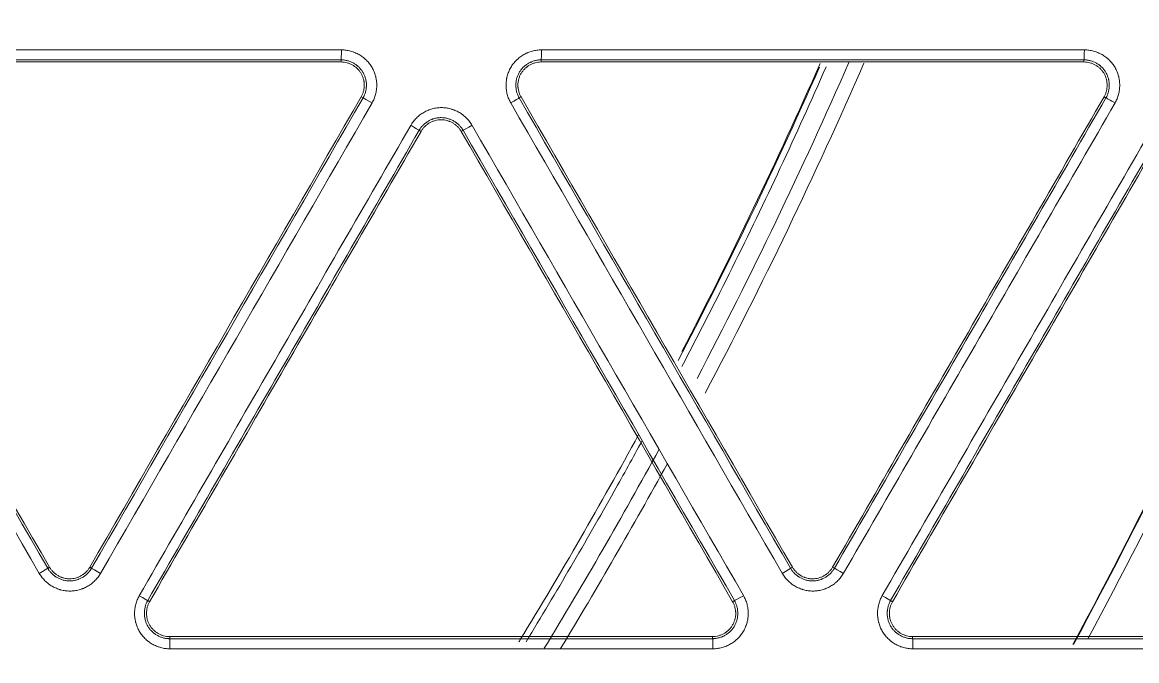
# Model space of a CAD drawing. Header units: inches. Extents: x 405346 to 489838, y -25612 to 14934.
# Drawn here: x 467417 to 467469.5, y 4200.7 to 4230.7 of the extents above; entities that cross this region are included whole.
import ezdxf

# ---------------------------------------------------------------- set-up
doc = ezdxf.new("R2010")
doc.units = ezdxf.units.IN
doc.header["$LTSCALE"] = 200
doc.header["$MEASUREMENT"] = 0
doc.layers.add('SS-EQ', color=2, linetype='Continuous', lineweight=20)

# ---------------------------------------------------------------- blocks, each defined once
blk = doc.blocks.new('4way무풍')
at = {"layer": 'SS-EQ'}
for p, q in [((187.771, -92.55), (187.771, -92.45)), ((197.193, -92.45), (197.193, -92.55)), ((222.768, -92.55), (222.768, -92.45)), ((188.805, -94.241), (188.719, -94.192)), ((196.246, -94.192), (196.159, -94.242)), ((223.802, -94.241), (223.716, -94.192)), ((191.535, -95.817), (191.447, -95.767)), ((193.516, -95.767), (193.43, -95.817)), ((173.949, -116.39), (174.036, -116.34)), ((175.932, -116.34), (176.018, -116.39)), ((208.946, -116.39), (209.033, -116.34)), ((210.928, -116.34), (211.014, -116.39)), ((178.66, -117.915), (178.747, -117.966)), ((206.217, -117.966), (206.303, -117.916)), ((213.657, -117.915), (213.744, -117.966)), ((179.695, -119.607), (179.695, -119.707)), ((205.27, -119.707), (205.27, -119.607)), ((214.692, -119.607), (214.692, -119.707))]:
    blk.add_line(p, q, dxfattribs=at)
for radius, start, end in [(229.825, 332.48089, 336.23462), (231.045, 332.28593, 336.38088), (231.709, 332.17934, 336.44483), (252.562, 331.6383, 336.58335), (252.587, 331.64119, 336.57923), (253.06, 331.76848, 336.43127), (231.045, 328.66421, 331.34799), (231.709, 328.76013, 331.2478)]:
    blk.add_arc((0, 0), radius, start, end, dxfattribs=at)
for centre, major_axis, ratio, start_param, end_param in [((187.771, -91.977), (0, 0.474), 0.031404, 3.176516, 4.707187), ((197.193, -91.977), (0, -0.474), 0.033353, 0.034926, 1.566113), ((222.767, -91.977), (0, -0.474), 0.039364, 0.034934, 1.56729), ((189.215, -94.478), (0.41, -0.237), 0.011215, 1.540835, 3.106684), ((195.748, -94.478), (-0.41, -0.237), 0.020704, 1.596852, 3.106679), ((224.212, -94.478), (-0.41, 0.237), 0.016767, 4.676281, 6.248274), ((191.037, -95.53), (-0.41, 0.237), 0.011407, 3.176502, 4.682177), ((193.926, -95.53), (0.41, 0.237), 0.020623, 3.176507, 4.737977), ((173.539, -116.627), (0.41, 0.237), 0.020469, 4.731232, 6.248271), ((176.428, -116.627), (0.41, -0.237), 0.006643, 1.543248, 3.106685), ((208.536, -116.627), (-0.41, -0.237), 0.021987, 1.597956, 3.106678), ((211.424, -116.627), (0.41, -0.237), 0.013056, 1.537653, 3.106683), ((178.25, -117.679), (0.41, -0.237), 0.006854, 0.034907, 1.543028), ((206.713, -117.679), (0.41, 0.237), 0.021892, 3.176508, 4.739007), ((213.247, -117.679), (-0.41, 0.237), 0.013298, 3.176502, 4.678934), ((179.694, -120.18), (0, 0.474), 0.02755, 4.70434, 6.248246), ((205.269, -120.18), (0, 0.474), 0.033465, 4.706478, 6.248155), ((214.691, -120.18), (0, -0.474), 0.035821, 1.565526, 3.106698)]:
    blk.add_ellipse(centre, major_axis=major_axis, ratio=ratio, start_param=start_param, end_param=end_param, dxfattribs=at)
for points, knots in [([(346.359, 0), (346.359, -27.812), (346.359, -55.624), (346.359, -97.341), (346.359, -111.247), (346.359, -139.059), (346.359, -152.965), (346.359, -180.777), (346.359, -194.683), (346.359, -222.494), (346.359, -236.4), (346.359, -257.259), (346.358, -264.212), (346.359, -272.903), (346.359, -274.641), (346.359, -277.249), (346.359, -278.118), (346.358, -279.856), (346.358, -280.725), (346.358, -282.029), (346.358, -282.463), (346.358, -283.333), (346.359, -283.767), (346.359, -284.419), (346.359, -284.636), (346.359, -285.071), (346.358, -285.288), (346.355, -285.723), (346.353, -285.94), (346.346, -286.374), (346.341, -286.592), (346.322, -287.243), (346.305, -287.678), (346.262, -288.546), (346.236, -288.98), (346.174, -289.849), (346.138, -290.283), (346.078, -290.934), (346.057, -291.151), (346.012, -291.585), (345.894, -292.666), (345.748, -293.741), (345.479, -295.45), (345.327, -296.299), (344.817, -298.834), (344.407, -300.505), (343.687, -302.982), (343.172, -304.624), (342.294, -307.059), (341.638, -308.663), (341.119, -309.858), (340.941, -310.256), (340.714, -310.751), (340.668, -310.85), (340.576, -311.047), (340.437, -311.343), (339.919, -312.422), (339.029, -314.158), (338.177, -315.66), (336.854, -317.881), (335.912, -319.32), (334.41, -321.418), (333.379, -322.796), (331.741, -324.801), (330.589, -326.095), (329.702, -327.051), (329.403, -327.366), (329.024, -327.758), (328.947, -327.836), (328.795, -327.992), (328.566, -328.224), (327.719, -329.07), (326.303, -330.412), (324.35, -332.111), (322.332, -333.722), (320.944, -334.738), (319.535, -335.724), (318.819, -336.202), (317.367, -337.13), (315.893, -338.028), (314.376, -338.866), (313.222, -339.473), (312.835, -339.671), (312.249, -339.963), (312.054, -340.059), (311.662, -340.249), (309.896, -341.094), (308.103, -341.848), (305.68, -342.75), (304.055, -343.316), (302.408, -343.813), (299.923, -344.506), (298.245, -344.898), (295.697, -345.382), (294.842, -345.525), (293.766, -345.682), (293.551, -345.712), (293.12, -345.771), (292.903, -345.799), (292.254, -345.88), (291.821, -345.929), (290.523, -346.062), (289.657, -346.132), (288.357, -346.21), (287.924, -346.232), (287.057, -346.265), (286.624, -346.277), (285.974, -346.288), (285.757, -346.291), (285.323, -346.293), (285.107, -346.294), (284.673, -346.294), (284.456, -346.294), (284.023, -346.294), (283.806, -346.293), (283.156, -346.293), (282.722, -346.293), (281.855, -346.293), (281.421, -346.293), (280.121, -346.293), (279.253, -346.294), (277.519, -346.294), (276.652, -346.294), (274.051, -346.294), (272.316, -346.294), (267.113, -346.294), (263.645, -346.293), (256.708, -346.293), (253.239, -346.294), (242.833, -346.294), (235.896, -346.294), (222.022, -346.294), (215.084, -346.294), (194.273, -346.294), (180.399, -346.294), (152.65, -346.294), (138.775, -346.294), (111.027, -346.294), (97.152, -346.294), (69.404, -346.294), (55.529, -346.294), (34.718, -346.294), (27.78, -346.294), (13.906, -346.294), (6.969, -346.294), (0.032, -346.294)], [0, 0, 0, 0, 0.125, 0.125, 0.1875, 0.1875, 0.25, 0.25, 0.3125, 0.3125, 0.375, 0.375, 0.40625, 0.40625, 0.414063, 0.414063, 0.417969, 0.417969, 0.421875, 0.421875, 0.423828, 0.423828, 0.425781, 0.425781, 0.426758, 0.426758, 0.427734, 0.427734, 0.428711, 0.428711, 0.429688, 0.429688, 0.431641, 0.431641, 0.433594, 0.433594, 0.435547, 0.435547, 0.436523, 0.436523, 0.4375, 0.441406, 0.441406, 0.445313, 0.445313, 0.453125, 0.453125, 0.457031, 0.460938, 0.464844, 0.464844, 0.466797, 0.466797, 0.467285, 0.467285, 0.467773, 0.46875, 0.472656, 0.476563, 0.476563, 0.484375, 0.484375, 0.488281, 0.492188, 0.496094, 0.496094, 0.498047, 0.498047, 0.498535, 0.498535, 0.499023, 0.5, 0.503906, 0.507813, 0.511719, 0.515625, 0.515625, 0.519531, 0.519531, 0.523438, 0.527344, 0.527344, 0.529297, 0.529297, 0.530273, 0.530273, 0.53125, 0.539063, 0.539063, 0.542969, 0.546875, 0.546875, 0.554688, 0.554688, 0.558594, 0.558594, 0.55957, 0.55957, 0.560547, 0.560547, 0.5625, 0.5625, 0.566406, 0.566406, 0.568359, 0.568359, 0.570313, 0.570313, 0.571289, 0.571289, 0.572266, 0.572266, 0.573242, 0.573242, 0.574219, 0.574219, 0.576172, 0.576172, 0.578125, 0.578125, 0.582031, 0.582031, 0.585938, 0.585938, 0.59375, 0.59375, 0.609375, 0.609375, 0.625, 0.625, 0.65625, 0.65625, 0.6875, 0.6875, 0.75, 0.75, 0.8125, 0.8125, 0.875, 0.875, 0.9375, 0.9375, 0.96875, 0.96875, 1, 1, 1, 1]), ([(0.032, -345.099), (6.961, -345.099), (13.891, -345.099), (27.75, -345.099), (34.679, -345.099), (55.467, -345.099), (69.326, -345.098), (97.044, -345.098), (110.903, -345.097), (138.621, -345.096), (152.48, -345.096), (180.197, -345.094), (194.056, -345.092), (214.845, -345.09), (221.774, -345.089), (235.633, -345.086), (242.562, -345.085), (256.421, -345.082), (263.351, -345.081), (272.013, -345.079), (273.745, -345.079), (276.343, -345.079), (277.21, -345.078), (278.942, -345.078), (279.808, -345.077), (281.107, -345.076), (281.541, -345.076), (282.407, -345.076), (282.84, -345.076), (283.706, -345.076), (284.139, -345.076), (284.789, -345.074), (285.005, -345.074), (285.438, -345.071), (285.655, -345.069), (286.304, -345.06), (286.737, -345.049), (287.602, -345.017), (288.034, -344.997), (289.33, -344.922), (290.194, -344.853), (291.488, -344.722), (291.92, -344.673), (292.566, -344.593), (292.782, -344.566), (293.212, -344.508), (294.286, -344.358), (295.351, -344.18), (297.891, -343.699), (299.563, -343.307), (302.039, -342.615), (303.679, -342.118), (305.297, -341.551), (307.709, -340.648), (309.296, -339.976), (311.056, -339.138), (311.349, -338.996), (311.641, -338.853), (311.836, -338.756), (311.933, -338.707), (312.418, -338.464), (312.803, -338.265), (313.951, -337.656), (314.704, -337.236), (316.19, -336.364), (316.921, -335.913), (318.363, -334.982), (319.073, -334.502), (320.472, -333.511), (321.849, -332.491), (323.849, -330.872), (325.784, -329.163), (327.03, -327.964), (327.795, -327.195), (327.947, -327.041), (328.25, -326.729), (328.401, -326.573), (328.849, -326.102), (329.145, -325.785), (330.019, -324.826), (331.153, -323.527), (332.763, -321.515), (333.776, -320.132), (334.759, -318.728), (335.235, -318.016), (336.157, -316.57), (336.603, -315.837), (337.465, -314.35), (338.296, -312.842), (339.065, -311.291), (339.481, -310.406), (339.527, -310.308), (339.618, -310.111), (339.754, -309.815), (340.065, -309.123), (340.322, -308.527), (340.821, -307.331), (341.451, -305.727), (342.288, -303.291), (342.776, -301.648), (343.454, -299.169), (343.836, -297.496), (344.302, -294.959), (344.439, -294.108), (344.619, -292.825), (344.702, -292.181), (344.786, -291.427), (344.82, -291.104), (344.842, -290.888), (344.853, -290.779), (344.946, -289.807), (345.01, -288.942), (345.078, -287.644), (345.096, -287.212), (345.116, -286.563), (345.122, -286.347), (345.13, -285.914), (345.133, -285.698), (345.138, -285.266), (345.139, -285.049), (345.14, -284.617), (345.14, -284.4), (345.141, -283.752), (345.141, -283.319), (345.141, -282.67), (345.141, -282.454), (345.141, -282.021), (345.141, -281.805), (345.142, -281.156), (345.142, -280.724), (345.143, -279.426), (345.143, -278.561), (345.144, -276.831), (345.144, -275.966), (345.145, -273.37), (345.145, -271.64), (345.146, -262.989), (345.148, -256.069), (345.152, -235.306), (345.154, -221.465), (345.157, -193.782), (345.159, -179.94), (345.161, -152.257), (345.161, -138.416), (345.162, -110.732), (345.163, -69.208), (345.164, -27.683), (345.164, 0)], [0, 0, 0, 0, 0.03125, 0.03125, 0.0625, 0.0625, 0.125, 0.125, 0.1875, 0.1875, 0.25, 0.25, 0.3125, 0.3125, 0.34375, 0.34375, 0.375, 0.375, 0.40625, 0.40625, 0.414063, 0.414063, 0.417969, 0.417969, 0.421875, 0.421875, 0.423828, 0.423828, 0.425781, 0.425781, 0.427734, 0.427734, 0.428711, 0.428711, 0.429688, 0.429688, 0.431641, 0.431641, 0.433594, 0.433594, 0.4375, 0.4375, 0.439453, 0.439453, 0.44043, 0.44043, 0.441406, 0.445313, 0.445313, 0.453125, 0.453125, 0.457031, 0.460938, 0.460938, 0.46875, 0.46875, 0.469727, 0.470215, 0.470215, 0.470703, 0.470703, 0.472656, 0.472656, 0.476563, 0.476563, 0.480469, 0.480469, 0.484375, 0.484375, 0.488281, 0.492188, 0.496094, 0.5, 0.5, 0.500977, 0.500977, 0.501953, 0.501953, 0.503906, 0.503906, 0.507813, 0.511719, 0.515625, 0.515625, 0.519531, 0.519531, 0.523438, 0.523438, 0.527344, 0.53125, 0.53125, 0.531738, 0.531738, 0.532227, 0.533203, 0.535156, 0.535156, 0.539063, 0.542969, 0.546875, 0.546875, 0.554688, 0.554688, 0.558594, 0.558594, 0.560547, 0.561523, 0.562012, 0.562012, 0.5625, 0.5625, 0.566406, 0.566406, 0.568359, 0.568359, 0.569336, 0.569336, 0.570313, 0.570313, 0.571289, 0.571289, 0.572266, 0.572266, 0.574219, 0.574219, 0.575195, 0.575195, 0.576172, 0.576172, 0.578125, 0.578125, 0.582031, 0.582031, 0.585938, 0.585938, 0.59375, 0.59375, 0.625, 0.625, 0.6875, 0.6875, 0.75, 0.75, 0.8125, 0.8125, 0.875, 1, 1, 1, 1]), ([(187.786, -91.979), (187.859, -91.979), (187.931, -91.984), (188.075, -92.003), (188.146, -92.018), (188.251, -92.046), (188.286, -92.057), (188.338, -92.075), (188.355, -92.081), (188.389, -92.094), (188.406, -92.101), (188.49, -92.136), (188.62, -92.2), (188.741, -92.281), (188.814, -92.336), (188.828, -92.347), (188.857, -92.37), (188.898, -92.406), (188.938, -92.443), (189.015, -92.519), (189.063, -92.573), (189.13, -92.659), (189.151, -92.689), (189.192, -92.75), (189.211, -92.781), (189.266, -92.876), (189.33, -93.006), (189.376, -93.143), (189.399, -93.231), (189.404, -93.249), (189.412, -93.285), (189.416, -93.303), (189.426, -93.357), (189.432, -93.393), (189.446, -93.501), (189.451, -93.573), (189.451, -93.682), (189.449, -93.736), (189.445, -93.791), (189.441, -93.827), (189.439, -93.846), (189.428, -93.936), (189.4, -94.079), (189.354, -94.216), (189.313, -94.317), (189.298, -94.351), (189.266, -94.417), (189.248, -94.449), (189.23, -94.481)], [0, 0, 0, 0, 0.0625, 0.0625, 0.125, 0.125, 0.15625, 0.15625, 0.171875, 0.171875, 0.1875, 0.1875, 0.25, 0.3125, 0.3125, 0.328125, 0.328125, 0.34375, 0.375, 0.375, 0.4375, 0.4375, 0.46875, 0.46875, 0.5, 0.5, 0.5625, 0.625, 0.625, 0.640625, 0.640625, 0.65625, 0.65625, 0.6875, 0.6875, 0.75, 0.75, 0.78125, 0.796875, 0.796875, 0.8125, 0.8125, 0.875, 0.9375, 0.9375, 0.96875, 0.96875, 1, 1, 1, 1]), ([(195.764, -94.481), (195.727, -94.417), (195.695, -94.352), (195.64, -94.218), (195.617, -94.149), (195.589, -94.044), (195.581, -94.008), (195.571, -93.954), (195.567, -93.936), (195.562, -93.9), (195.559, -93.882), (195.547, -93.792), (195.538, -93.647), (195.547, -93.502), (195.559, -93.411), (195.562, -93.393), (195.568, -93.357), (195.571, -93.339), (195.581, -93.285), (195.589, -93.25), (195.617, -93.145), (195.64, -93.076), (195.681, -92.976), (195.696, -92.942), (195.728, -92.877), (195.746, -92.844), (195.8, -92.749), (195.881, -92.629), (195.977, -92.52), (196.042, -92.456), (196.055, -92.444), (196.082, -92.419), (196.096, -92.406), (196.137, -92.37), (196.165, -92.347), (196.252, -92.281), (196.312, -92.241), (196.406, -92.187), (196.454, -92.161), (196.504, -92.137), (196.537, -92.122), (196.554, -92.115), (196.638, -92.08), (196.776, -92.033), (196.917, -92.003), (197.026, -91.989), (197.062, -91.985), (197.135, -91.98), (197.172, -91.979), (197.208, -91.979)], [0, 0, 0, 0, 0.0625, 0.0625, 0.125, 0.125, 0.15625, 0.15625, 0.171875, 0.171875, 0.1875, 0.1875, 0.25, 0.3125, 0.3125, 0.328125, 0.328125, 0.34375, 0.34375, 0.375, 0.375, 0.4375, 0.4375, 0.46875, 0.46875, 0.5, 0.5, 0.5625, 0.625, 0.625, 0.640625, 0.640625, 0.65625, 0.65625, 0.6875, 0.6875, 0.75, 0.75, 0.78125, 0.796875, 0.796875, 0.8125, 0.8125, 0.875, 0.9375, 0.9375, 0.96875, 0.96875, 1, 1, 1, 1]), ([(197.208, -91.979), (201.472, -91.979), (205.735, -91.979), (214.261, -91.978), (218.523, -91.978), (222.786, -91.978)], [0, 0, 0, 0, 0.5, 0.5, 1, 1, 1, 1]), ([(222.786, -91.978), (222.859, -91.978), (222.932, -91.983), (223.075, -92.003), (223.146, -92.017), (223.251, -92.045), (223.286, -92.056), (223.338, -92.074), (223.355, -92.08), (223.39, -92.093), (223.406, -92.1), (223.49, -92.135), (223.62, -92.199), (223.741, -92.28), (223.814, -92.335), (223.828, -92.346), (223.857, -92.37), (223.899, -92.405), (223.939, -92.442), (224.016, -92.518), (224.064, -92.573), (224.13, -92.659), (224.151, -92.688), (224.192, -92.749), (224.212, -92.78), (224.267, -92.875), (224.33, -93.005), (224.377, -93.142), (224.4, -93.231), (224.404, -93.248), (224.412, -93.284), (224.416, -93.302), (224.427, -93.356), (224.433, -93.392), (224.446, -93.5), (224.451, -93.572), (224.451, -93.681), (224.45, -93.735), (224.445, -93.79), (224.442, -93.827), (224.44, -93.845), (224.428, -93.936), (224.4, -94.078), (224.354, -94.216), (224.313, -94.316), (224.298, -94.35), (224.266, -94.416), (224.249, -94.448), (224.23, -94.48)], [0, 0, 0, 0, 0.0625, 0.0625, 0.125, 0.125, 0.15625, 0.15625, 0.171875, 0.171875, 0.1875, 0.1875, 0.25, 0.3125, 0.3125, 0.328125, 0.328125, 0.34375, 0.375, 0.375, 0.4375, 0.4375, 0.46875, 0.46875, 0.5, 0.5, 0.5625, 0.625, 0.625, 0.640625, 0.640625, 0.65625, 0.65625, 0.6875, 0.6875, 0.75, 0.75, 0.78125, 0.796875, 0.796875, 0.8125, 0.8125, 0.875, 0.9375, 0.9375, 0.96875, 0.96875, 1, 1, 1, 1]), ([(188.805, -94.241), (188.807, -94.238), (188.808, -94.236), (188.811, -94.23), (188.816, -94.221), (188.821, -94.213), (188.83, -94.195), (188.836, -94.184), (188.853, -94.148), (188.864, -94.124), (188.894, -94.052), (188.926, -93.954), (188.946, -93.851), (188.954, -93.787), (188.956, -93.773), (188.958, -93.747), (188.959, -93.734), (188.961, -93.695), (188.962, -93.669), (188.962, -93.591), (188.959, -93.54), (188.949, -93.462), (188.945, -93.437), (188.935, -93.385), (188.929, -93.36), (188.909, -93.284), (188.893, -93.235), (188.854, -93.139), (188.831, -93.092), (188.792, -93.024), (188.778, -93.002), (188.748, -92.959), (188.733, -92.937), (188.685, -92.876), (188.651, -92.837), (188.596, -92.783), (188.567, -92.756), (188.537, -92.731), (188.517, -92.714), (188.507, -92.706), (188.455, -92.667), (188.368, -92.609), (188.275, -92.563), (188.203, -92.533), (188.179, -92.524), (188.129, -92.506), (188.104, -92.499), (188.029, -92.478), (187.978, -92.468), (187.901, -92.457), (187.863, -92.453), (187.817, -92.451), (187.794, -92.45), (187.784, -92.45), (187.778, -92.45), (187.774, -92.45), (187.771, -92.45)], [0, 0, 0, 0, 0.003906, 0.003906, 0.007813, 0.015625, 0.015625, 0.03125, 0.03125, 0.0625, 0.0625, 0.125, 0.1875, 0.1875, 0.203125, 0.203125, 0.21875, 0.21875, 0.25, 0.25, 0.3125, 0.3125, 0.34375, 0.34375, 0.375, 0.375, 0.4375, 0.4375, 0.5, 0.5, 0.53125, 0.53125, 0.5625, 0.5625, 0.625, 0.625, 0.65625, 0.671875, 0.671875, 0.6875, 0.6875, 0.75, 0.8125, 0.8125, 0.84375, 0.84375, 0.875, 0.875, 0.9375, 0.9375, 0.96875, 0.984375, 0.992187, 0.996094, 0.996094, 1, 1, 1, 1]), ([(187.771, -92.55), (187.819, -92.55), (187.868, -92.553), (187.962, -92.566), (188.055, -92.586), (188.145, -92.617), (188.211, -92.644), (188.233, -92.654), (188.276, -92.676), (188.297, -92.687), (188.359, -92.723), (188.399, -92.749), (188.455, -92.792), (188.474, -92.807), (188.51, -92.839), (188.528, -92.855), (188.579, -92.906), (188.642, -92.977), (188.695, -93.056), (188.731, -93.118), (188.742, -93.139), (188.763, -93.182), (188.773, -93.204), (188.8, -93.27), (188.815, -93.315), (188.833, -93.384), (188.841, -93.419), (188.847, -93.454), (188.851, -93.478), (188.853, -93.49), (188.86, -93.549), (188.866, -93.645), (188.86, -93.739), (188.851, -93.811), (188.847, -93.834), (188.838, -93.881), (188.833, -93.905), (188.815, -93.974), (188.8, -94.019), (188.764, -94.107), (188.743, -94.15), (188.719, -94.192)], [0, 0, 0, 0, 0.0625, 0.0625, 0.125, 0.1875, 0.1875, 0.21875, 0.21875, 0.25, 0.25, 0.3125, 0.3125, 0.34375, 0.34375, 0.375, 0.375, 0.4375, 0.5, 0.5, 0.53125, 0.53125, 0.5625, 0.5625, 0.625, 0.625, 0.65625, 0.671875, 0.671875, 0.6875, 0.6875, 0.75, 0.8125, 0.8125, 0.84375, 0.84375, 0.875, 0.875, 0.9375, 0.9375, 1, 1, 1, 1]), ([(197.193, -92.45), (197.19, -92.45), (197.187, -92.45), (197.18, -92.45), (197.17, -92.45), (197.16, -92.451), (197.141, -92.451), (197.128, -92.452), (197.088, -92.455), (197.062, -92.457), (196.985, -92.468), (196.883, -92.489), (196.785, -92.523), (196.725, -92.548), (196.713, -92.553), (196.689, -92.564), (196.654, -92.581), (196.619, -92.599), (196.552, -92.638), (196.509, -92.667), (196.447, -92.714), (196.426, -92.731), (196.387, -92.765), (196.367, -92.783), (196.312, -92.838), (196.277, -92.877), (196.214, -92.959), (196.185, -93.002), (196.145, -93.07), (196.133, -93.093), (196.11, -93.14), (196.099, -93.164), (196.07, -93.236), (196.054, -93.285), (196.034, -93.36), (196.025, -93.398), (196.018, -93.437), (196.014, -93.463), (196.012, -93.476), (196.004, -93.541), (195.997, -93.645), (196.004, -93.748), (196.014, -93.826), (196.018, -93.852), (196.028, -93.903), (196.034, -93.929), (196.054, -94.004), (196.07, -94.053), (196.1, -94.125), (196.116, -94.161), (196.136, -94.202), (196.147, -94.222), (196.152, -94.23), (196.155, -94.236), (196.157, -94.239), (196.159, -94.242)], [0, 0, 0, 0, 0.003906, 0.003906, 0.007812, 0.015625, 0.015625, 0.03125, 0.03125, 0.0625, 0.0625, 0.125, 0.1875, 0.1875, 0.203125, 0.203125, 0.21875, 0.25, 0.25, 0.3125, 0.3125, 0.34375, 0.34375, 0.375, 0.375, 0.4375, 0.4375, 0.5, 0.5, 0.53125, 0.53125, 0.5625, 0.5625, 0.625, 0.625, 0.65625, 0.671875, 0.671875, 0.6875, 0.6875, 0.75, 0.8125, 0.8125, 0.84375, 0.84375, 0.875, 0.875, 0.9375, 0.9375, 0.96875, 0.984375, 0.992188, 0.996094, 0.996094, 1, 1, 1, 1]), ([(196.246, -94.192), (196.221, -94.15), (196.2, -94.106), (196.164, -94.018), (196.134, -93.928), (196.116, -93.835), (196.109, -93.775), (196.107, -93.763), (196.105, -93.739), (196.102, -93.703), (196.101, -93.668), (196.101, -93.596), (196.104, -93.549), (196.113, -93.478), (196.117, -93.454), (196.126, -93.407), (196.131, -93.384), (196.15, -93.314), (196.18, -93.224), (196.222, -93.139), (196.258, -93.076), (196.27, -93.056), (196.297, -93.016), (196.311, -92.997), (196.355, -92.94), (196.386, -92.905), (196.437, -92.855), (196.463, -92.831), (196.491, -92.808), (196.509, -92.792), (196.519, -92.785), (196.567, -92.749), (196.646, -92.696), (196.731, -92.654), (196.797, -92.626), (196.82, -92.617), (196.865, -92.602), (196.888, -92.595), (196.957, -92.576), (197.003, -92.566), (197.098, -92.553), (197.145, -92.55), (197.193, -92.55)], [0, 0, 0, 0, 0.0625, 0.0625, 0.125, 0.1875, 0.1875, 0.203125, 0.203125, 0.21875, 0.25, 0.25, 0.3125, 0.3125, 0.34375, 0.34375, 0.375, 0.375, 0.4375, 0.5, 0.5, 0.53125, 0.53125, 0.5625, 0.5625, 0.625, 0.625, 0.65625, 0.671875, 0.671875, 0.6875, 0.6875, 0.75, 0.8125, 0.8125, 0.84375, 0.84375, 0.875, 0.875, 0.9375, 0.9375, 1, 1, 1, 1]), ([(222.768, -92.45), (218.506, -92.45), (214.244, -92.45), (205.719, -92.45), (201.456, -92.45), (197.193, -92.45)], [0, 0, 0, 0, 0.5, 0.5, 1, 1, 1, 1]), ([(222.768, -92.55), (218.506, -92.55), (214.244, -92.55), (205.719, -92.55), (201.456, -92.55), (197.193, -92.55)], [0, 0, 0, 0, 0.5, 0.5, 1, 1, 1, 1]), ([(210.308, -92.79), (209.191, -95.321), (207.044, -99.959), (204.743, -104.524), (203.655, -106.601)], [0, 0, 0, 0, 0.541248, 1, 1, 1, 1]), ([(210.62, -92.784), (209.918, -94.377), (209.198, -95.963), (206.986, -100.691), (205.44, -103.809), (203.824, -106.89)], [0, 0, 0, 0, 0.333516, 0.333516, 1, 1, 1, 1]), ([(223.802, -94.241), (223.803, -94.238), (223.805, -94.236), (223.808, -94.23), (223.813, -94.221), (223.818, -94.213), (223.827, -94.195), (223.833, -94.183), (223.85, -94.148), (223.861, -94.124), (223.89, -94.052), (223.923, -93.954), (223.942, -93.851), (223.951, -93.786), (223.952, -93.773), (223.955, -93.747), (223.956, -93.734), (223.958, -93.695), (223.959, -93.669), (223.959, -93.591), (223.955, -93.54), (223.946, -93.462), (223.941, -93.436), (223.934, -93.398), (223.931, -93.385), (223.925, -93.359), (223.922, -93.347), (223.906, -93.284), (223.889, -93.234), (223.85, -93.139), (223.827, -93.092), (223.788, -93.024), (223.774, -93.002), (223.745, -92.958), (223.73, -92.937), (223.682, -92.876), (223.648, -92.837), (223.592, -92.783), (223.564, -92.756), (223.534, -92.731), (223.513, -92.714), (223.503, -92.706), (223.451, -92.667), (223.364, -92.609), (223.272, -92.563), (223.2, -92.533), (223.175, -92.524), (223.126, -92.506), (223.101, -92.499), (223.026, -92.478), (222.975, -92.468), (222.898, -92.457), (222.859, -92.453), (222.814, -92.451), (222.791, -92.45), (222.781, -92.45), (222.774, -92.45), (222.771, -92.45), (222.768, -92.45)], [0, 0, 0, 0, 0.003906, 0.003906, 0.007813, 0.015625, 0.015625, 0.03125, 0.03125, 0.0625, 0.0625, 0.125, 0.1875, 0.1875, 0.203125, 0.203125, 0.21875, 0.21875, 0.25, 0.25, 0.3125, 0.3125, 0.34375, 0.34375, 0.359375, 0.359375, 0.375, 0.375, 0.4375, 0.4375, 0.5, 0.5, 0.53125, 0.53125, 0.5625, 0.5625, 0.625, 0.625, 0.65625, 0.671875, 0.671875, 0.6875, 0.6875, 0.75, 0.8125, 0.8125, 0.84375, 0.84375, 0.875, 0.875, 0.9375, 0.9375, 0.96875, 0.984375, 0.992188, 0.996094, 0.996094, 1, 1, 1, 1]), ([(222.768, -92.55), (222.816, -92.55), (222.864, -92.553), (222.959, -92.566), (223.052, -92.586), (223.142, -92.617), (223.208, -92.644), (223.23, -92.654), (223.273, -92.676), (223.294, -92.687), (223.356, -92.723), (223.395, -92.749), (223.452, -92.792), (223.471, -92.807), (223.507, -92.839), (223.524, -92.855), (223.575, -92.905), (223.639, -92.977), (223.692, -93.056), (223.728, -93.118), (223.739, -93.139), (223.76, -93.182), (223.77, -93.204), (223.797, -93.27), (223.812, -93.315), (223.83, -93.384), (223.838, -93.419), (223.844, -93.454), (223.848, -93.478), (223.849, -93.49), (223.857, -93.549), (223.863, -93.644), (223.857, -93.739), (223.848, -93.81), (223.844, -93.834), (223.835, -93.881), (223.83, -93.905), (223.812, -93.974), (223.797, -94.019), (223.761, -94.107), (223.74, -94.15), (223.716, -94.192)], [0, 0, 0, 0, 0.0625, 0.0625, 0.125, 0.1875, 0.1875, 0.21875, 0.21875, 0.25, 0.25, 0.3125, 0.3125, 0.34375, 0.34375, 0.375, 0.375, 0.4375, 0.5, 0.5, 0.53125, 0.53125, 0.5625, 0.5625, 0.625, 0.625, 0.65625, 0.671875, 0.671875, 0.6875, 0.6875, 0.75, 0.8125, 0.8125, 0.84375, 0.84375, 0.875, 0.875, 0.9375, 0.9375, 1, 1, 1, 1]), ([(210.928, -116.34), (213.06, -112.649), (215.191, -108.957), (219.453, -101.574), (221.585, -97.883), (223.716, -94.192)], [0, 0, 0, 0, 0.5, 0.5, 1, 1, 1, 1]), ([(211.014, -116.39), (213.146, -112.698), (215.277, -109.007), (219.539, -101.624), (221.67, -97.933), (223.802, -94.241)], [0, 0, 0, 0, 0.5, 0.5, 1, 1, 1, 1]), ([(224.23, -94.48), (222.099, -98.171), (219.967, -101.863), (215.704, -109.246), (213.573, -112.938), (211.441, -116.629)], [0, 0, 0, 0, 0.5, 0.5, 1, 1, 1, 1]), ([(191.052, -95.533), (191.089, -95.469), (191.13, -95.409), (191.218, -95.294), (191.266, -95.24), (191.344, -95.163), (191.37, -95.138), (191.412, -95.102), (191.426, -95.09), (191.454, -95.067), (191.468, -95.056), (191.541, -95.001), (191.662, -94.92), (191.792, -94.856), (191.876, -94.821), (191.893, -94.814), (191.927, -94.801), (191.945, -94.795), (191.996, -94.777), (192.031, -94.766), (192.136, -94.738), (192.207, -94.723), (192.314, -94.709), (192.351, -94.705), (192.423, -94.7), (192.46, -94.699), (192.57, -94.699), (192.714, -94.709), (192.857, -94.738), (192.944, -94.761), (192.962, -94.767), (192.997, -94.777), (193.014, -94.783), (193.066, -94.801), (193.1, -94.814), (193.201, -94.856), (193.266, -94.888), (193.36, -94.942), (193.406, -94.971), (193.451, -95.002), (193.481, -95.023), (193.496, -95.034), (193.569, -95.089), (193.678, -95.185), (193.774, -95.293), (193.841, -95.379), (193.863, -95.409), (193.904, -95.47), (193.923, -95.501), (193.941, -95.533)], [0, 0, 0, 0, 0.0625, 0.0625, 0.125, 0.125, 0.15625, 0.15625, 0.171875, 0.171875, 0.1875, 0.1875, 0.25, 0.3125, 0.3125, 0.328125, 0.328125, 0.34375, 0.34375, 0.375, 0.375, 0.4375, 0.4375, 0.46875, 0.46875, 0.5, 0.5, 0.5625, 0.625, 0.625, 0.640625, 0.640625, 0.65625, 0.65625, 0.6875, 0.6875, 0.75, 0.75, 0.78125, 0.796875, 0.796875, 0.8125, 0.8125, 0.875, 0.9375, 0.9375, 0.96875, 0.96875, 1, 1, 1, 1]), ([(178.263, -117.682), (180.395, -113.991), (182.526, -110.299), (186.789, -102.916), (188.921, -99.224), (191.052, -95.533)], [0, 0, 0, 0, 0.5, 0.5, 1, 1, 1, 1]), ([(193.516, -95.767), (193.514, -95.765), (193.513, -95.762), (193.509, -95.756), (193.504, -95.748), (193.499, -95.739), (193.489, -95.722), (193.482, -95.711), (193.46, -95.679), (193.444, -95.658), (193.396, -95.596), (193.328, -95.519), (193.249, -95.45), (193.197, -95.411), (193.186, -95.403), (193.165, -95.388), (193.133, -95.366), (193.1, -95.345), (193.032, -95.306), (192.986, -95.283), (192.914, -95.253), (192.889, -95.244), (192.84, -95.227), (192.815, -95.219), (192.739, -95.198), (192.689, -95.188), (192.586, -95.174), (192.534, -95.17), (192.456, -95.17), (192.429, -95.171), (192.377, -95.174), (192.351, -95.177), (192.274, -95.188), (192.224, -95.198), (192.149, -95.219), (192.111, -95.23), (192.074, -95.243), (192.05, -95.253), (192.038, -95.258), (191.977, -95.283), (191.884, -95.329), (191.798, -95.386), (191.735, -95.434), (191.715, -95.45), (191.675, -95.485), (191.656, -95.503), (191.601, -95.557), (191.566, -95.596), (191.519, -95.658), (191.496, -95.689), (191.471, -95.728), (191.459, -95.747), (191.454, -95.756), (191.451, -95.761), (191.449, -95.764), (191.447, -95.767)], [0, 0, 0, 0, 0.003906, 0.003906, 0.007813, 0.015625, 0.015625, 0.03125, 0.03125, 0.0625, 0.0625, 0.125, 0.1875, 0.1875, 0.203125, 0.203125, 0.21875, 0.25, 0.25, 0.3125, 0.3125, 0.34375, 0.34375, 0.375, 0.375, 0.4375, 0.4375, 0.5, 0.5, 0.53125, 0.53125, 0.5625, 0.5625, 0.625, 0.625, 0.65625, 0.671875, 0.671875, 0.6875, 0.6875, 0.75, 0.8125, 0.8125, 0.84375, 0.84375, 0.875, 0.875, 0.9375, 0.9375, 0.96875, 0.984375, 0.992188, 0.996094, 0.996094, 1, 1, 1, 1]), ([(191.535, -95.817), (191.559, -95.775), (191.586, -95.735), (191.644, -95.66), (191.707, -95.589), (191.779, -95.527), (191.827, -95.49), (191.837, -95.483), (191.856, -95.469), (191.886, -95.449), (191.916, -95.43), (191.978, -95.394), (192.021, -95.373), (192.086, -95.346), (192.109, -95.337), (192.154, -95.322), (192.177, -95.314), (192.246, -95.296), (192.34, -95.277), (192.434, -95.27), (192.506, -95.27), (192.53, -95.271), (192.578, -95.274), (192.602, -95.277), (192.673, -95.286), (192.719, -95.296), (192.788, -95.315), (192.822, -95.325), (192.856, -95.338), (192.878, -95.346), (192.889, -95.351), (192.945, -95.374), (193.03, -95.416), (193.109, -95.469), (193.166, -95.512), (193.185, -95.527), (193.221, -95.559), (193.239, -95.575), (193.289, -95.625), (193.321, -95.661), (193.379, -95.736), (193.406, -95.775), (193.43, -95.817)], [0, 0, 0, 0, 0.0625, 0.0625, 0.125, 0.1875, 0.1875, 0.203125, 0.203125, 0.21875, 0.25, 0.25, 0.3125, 0.3125, 0.34375, 0.34375, 0.375, 0.375, 0.4375, 0.5, 0.5, 0.53125, 0.53125, 0.5625, 0.5625, 0.625, 0.625, 0.65625, 0.671875, 0.671875, 0.6875, 0.6875, 0.75, 0.8125, 0.8125, 0.84375, 0.84375, 0.875, 0.875, 0.9375, 0.9375, 1, 1, 1, 1]), ([(213.263, -117.681), (215.395, -113.99), (217.527, -110.298), (221.79, -102.915), (223.921, -99.223), (226.053, -95.532)], [0, 0, 0, 0, 0.5, 0.5, 1, 1, 1, 1]), ([(191.447, -95.767), (189.316, -99.458), (187.185, -103.15), (182.923, -110.532), (180.791, -114.224), (178.66, -117.915)], [0, 0, 0, 0, 0.5, 0.5, 1, 1, 1, 1]), ([(191.535, -95.817), (189.403, -99.508), (187.272, -103.2), (183.01, -110.583), (180.878, -114.274), (178.747, -117.966)], [0, 0, 0, 0, 0.5, 0.5, 1, 1, 1, 1]), ([(226.444, -95.767), (224.313, -99.458), (222.182, -103.15), (217.919, -110.532), (215.788, -114.224), (213.657, -117.915)], [0, 0, 0, 0, 0.5, 0.5, 1, 1, 1, 1]), ([(226.531, -95.817), (224.4, -99.508), (222.269, -103.2), (218.006, -110.583), (215.875, -114.274), (213.744, -117.966)], [0, 0, 0, 0, 0.5, 0.5, 1, 1, 1, 1]), ([(201.789, -110.093), (200.003, -113.368), (198.121, -116.624), (196.162, -119.833), (196.146, -119.858)], [0, 0, 0, 0, 0.992094, 1, 1, 1, 1]), ([(201.952, -110.385), (201.517, -111.182), (201.077, -111.976), (199.291, -115.153), (197.907, -117.515), (196.482, -119.852)], [0, 0, 0, 0, 0.249021, 0.249021, 1, 1, 1, 1]), ([(173.949, -116.39), (173.951, -116.393), (173.953, -116.396), (173.956, -116.401), (173.961, -116.41), (173.966, -116.418), (173.977, -116.435), (173.984, -116.446), (174.006, -116.479), (174.021, -116.5), (174.069, -116.561), (174.138, -116.639), (174.216, -116.707), (174.269, -116.747), (174.279, -116.754), (174.3, -116.769), (174.333, -116.792), (174.366, -116.812), (174.433, -116.851), (174.48, -116.874), (174.552, -116.904), (174.576, -116.913), (174.625, -116.93), (174.651, -116.938), (174.726, -116.959), (174.777, -116.969), (174.879, -116.983), (174.931, -116.987), (175.01, -116.987), (175.036, -116.986), (175.088, -116.982), (175.114, -116.98), (175.191, -116.969), (175.242, -116.959), (175.317, -116.938), (175.354, -116.927), (175.391, -116.913), (175.415, -116.904), (175.428, -116.899), (175.488, -116.874), (175.581, -116.828), (175.668, -116.77), (175.73, -116.723), (175.75, -116.706), (175.79, -116.672), (175.809, -116.654), (175.864, -116.599), (175.899, -116.56), (175.946, -116.499), (175.969, -116.467), (175.994, -116.429), (176.006, -116.41), (176.011, -116.401), (176.014, -116.395), (176.016, -116.393), (176.018, -116.39)], [0, 0, 0, 0, 0.003906, 0.003906, 0.007812, 0.015625, 0.015625, 0.03125, 0.03125, 0.0625, 0.0625, 0.125, 0.1875, 0.1875, 0.203125, 0.203125, 0.21875, 0.25, 0.25, 0.3125, 0.3125, 0.34375, 0.34375, 0.375, 0.375, 0.4375, 0.4375, 0.5, 0.5, 0.53125, 0.53125, 0.5625, 0.5625, 0.625, 0.625, 0.65625, 0.671875, 0.671875, 0.6875, 0.6875, 0.75, 0.8125, 0.8125, 0.84375, 0.84375, 0.875, 0.875, 0.9375, 0.9375, 0.96875, 0.984375, 0.992187, 0.996094, 0.996094, 1, 1, 1, 1]), ([(175.932, -116.34), (175.908, -116.382), (175.881, -116.422), (175.822, -116.497), (175.759, -116.568), (175.687, -116.631), (175.639, -116.667), (175.63, -116.674), (175.61, -116.688), (175.58, -116.708), (175.55, -116.727), (175.488, -116.763), (175.446, -116.784), (175.38, -116.812), (175.357, -116.82), (175.312, -116.836), (175.289, -116.843), (175.22, -116.862), (175.127, -116.881), (175.032, -116.887), (174.96, -116.887), (174.936, -116.886), (174.888, -116.883), (174.864, -116.881), (174.794, -116.871), (174.747, -116.861), (174.678, -116.842), (174.644, -116.832), (174.611, -116.82), (174.588, -116.811), (174.577, -116.807), (174.522, -116.783), (174.436, -116.741), (174.357, -116.688), (174.3, -116.645), (174.281, -116.63), (174.245, -116.598), (174.228, -116.582), (174.177, -116.532), (174.145, -116.496), (174.087, -116.421), (174.06, -116.382), (174.036, -116.34)], [0, 0, 0, 0, 0.0625, 0.0625, 0.125, 0.1875, 0.1875, 0.203125, 0.203125, 0.21875, 0.25, 0.25, 0.3125, 0.3125, 0.34375, 0.34375, 0.375, 0.375, 0.4375, 0.5, 0.5, 0.53125, 0.53125, 0.5625, 0.5625, 0.625, 0.625, 0.65625, 0.671875, 0.671875, 0.6875, 0.6875, 0.75, 0.8125, 0.8125, 0.84375, 0.84375, 0.875, 0.875, 0.9375, 0.9375, 1, 1, 1, 1]), ([(208.946, -116.39), (208.948, -116.393), (208.949, -116.396), (208.953, -116.402), (208.958, -116.41), (208.963, -116.418), (208.973, -116.435), (208.98, -116.446), (209.002, -116.479), (209.018, -116.5), (209.066, -116.562), (209.135, -116.639), (209.213, -116.707), (209.265, -116.747), (209.276, -116.754), (209.297, -116.77), (209.329, -116.792), (209.363, -116.812), (209.43, -116.851), (209.476, -116.874), (209.548, -116.904), (209.573, -116.914), (209.622, -116.931), (209.647, -116.938), (209.723, -116.959), (209.774, -116.969), (209.876, -116.983), (209.928, -116.987), (210.006, -116.987), (210.033, -116.986), (210.085, -116.982), (210.111, -116.98), (210.188, -116.969), (210.238, -116.959), (210.313, -116.938), (210.351, -116.927), (210.388, -116.913), (210.412, -116.904), (210.424, -116.899), (210.485, -116.874), (210.578, -116.828), (210.664, -116.77), (210.726, -116.723), (210.747, -116.706), (210.786, -116.672), (210.806, -116.654), (210.861, -116.599), (210.895, -116.56), (210.943, -116.499), (210.966, -116.467), (210.991, -116.429), (211.003, -116.409), (211.008, -116.401), (211.011, -116.395), (211.013, -116.392), (211.014, -116.39)], [0, 0, 0, 0, 0.003906, 0.003906, 0.007813, 0.015625, 0.015625, 0.03125, 0.03125, 0.0625, 0.0625, 0.125, 0.1875, 0.1875, 0.203125, 0.203125, 0.21875, 0.25, 0.25, 0.3125, 0.3125, 0.34375, 0.34375, 0.375, 0.375, 0.4375, 0.4375, 0.5, 0.5, 0.53125, 0.53125, 0.5625, 0.5625, 0.625, 0.625, 0.65625, 0.671875, 0.671875, 0.6875, 0.6875, 0.75, 0.8125, 0.8125, 0.84375, 0.84375, 0.875, 0.875, 0.9375, 0.9375, 0.96875, 0.984375, 0.992187, 0.996094, 0.996094, 1, 1, 1, 1]), ([(210.928, -116.34), (210.904, -116.382), (210.877, -116.422), (210.819, -116.497), (210.756, -116.568), (210.684, -116.631), (210.636, -116.667), (210.626, -116.674), (210.607, -116.688), (210.577, -116.708), (210.547, -116.727), (210.485, -116.763), (210.442, -116.784), (210.376, -116.812), (210.354, -116.82), (210.309, -116.836), (210.286, -116.843), (210.217, -116.862), (210.123, -116.881), (210.028, -116.887), (209.957, -116.887), (209.932, -116.886), (209.885, -116.883), (209.861, -116.881), (209.79, -116.871), (209.744, -116.861), (209.675, -116.842), (209.641, -116.832), (209.607, -116.82), (209.585, -116.811), (209.574, -116.807), (209.518, -116.783), (209.433, -116.741), (209.354, -116.688), (209.297, -116.645), (209.278, -116.63), (209.242, -116.598), (209.224, -116.582), (209.173, -116.532), (209.142, -116.496), (209.084, -116.421), (209.057, -116.382), (209.033, -116.34)], [0, 0, 0, 0, 0.0625, 0.0625, 0.125, 0.1875, 0.1875, 0.203125, 0.203125, 0.21875, 0.25, 0.25, 0.3125, 0.3125, 0.34375, 0.34375, 0.375, 0.375, 0.4375, 0.5, 0.5, 0.53125, 0.53125, 0.5625, 0.5625, 0.625, 0.625, 0.65625, 0.671875, 0.671875, 0.6875, 0.6875, 0.75, 0.8125, 0.8125, 0.84375, 0.84375, 0.875, 0.875, 0.9375, 0.9375, 1, 1, 1, 1]), ([(176.441, -116.63), (176.404, -116.694), (176.363, -116.754), (176.275, -116.869), (176.227, -116.923), (176.149, -117), (176.123, -117.025), (176.081, -117.061), (176.067, -117.073), (176.039, -117.096), (176.025, -117.107), (175.952, -117.162), (175.831, -117.243), (175.701, -117.307), (175.617, -117.343), (175.6, -117.349), (175.566, -117.362), (175.548, -117.369), (175.497, -117.386), (175.462, -117.397), (175.357, -117.425), (175.286, -117.44), (175.179, -117.454), (175.142, -117.458), (175.07, -117.463), (175.033, -117.464), (174.923, -117.464), (174.778, -117.454), (174.636, -117.426), (174.548, -117.402), (174.531, -117.397), (174.496, -117.386), (174.478, -117.38), (174.427, -117.362), (174.393, -117.349), (174.292, -117.308), (174.227, -117.275), (174.133, -117.221), (174.087, -117.192), (174.041, -117.161), (174.012, -117.14), (173.997, -117.129), (173.924, -117.074), (173.815, -116.978), (173.719, -116.87), (173.652, -116.784), (173.63, -116.754), (173.589, -116.693), (173.57, -116.662), (173.552, -116.631)], [0, 0, 0, 0, 0.0625, 0.0625, 0.125, 0.125, 0.15625, 0.15625, 0.171875, 0.171875, 0.1875, 0.1875, 0.25, 0.3125, 0.3125, 0.328125, 0.328125, 0.34375, 0.34375, 0.375, 0.375, 0.4375, 0.4375, 0.46875, 0.46875, 0.5, 0.5, 0.5625, 0.625, 0.625, 0.640625, 0.640625, 0.65625, 0.65625, 0.6875, 0.6875, 0.75, 0.75, 0.78125, 0.796875, 0.796875, 0.8125, 0.8125, 0.875, 0.9375, 0.9375, 0.96875, 0.96875, 1, 1, 1, 1]), ([(211.441, -116.629), (211.404, -116.693), (211.364, -116.753), (211.275, -116.868), (211.227, -116.922), (211.15, -116.999), (211.123, -117.024), (211.082, -117.06), (211.068, -117.072), (211.039, -117.095), (211.025, -117.106), (210.952, -117.161), (210.832, -117.242), (210.702, -117.306), (210.617, -117.341), (210.6, -117.348), (210.566, -117.361), (210.549, -117.367), (210.497, -117.385), (210.462, -117.396), (210.358, -117.424), (210.287, -117.439), (210.179, -117.453), (210.143, -117.457), (210.07, -117.462), (210.033, -117.463), (209.924, -117.463), (209.779, -117.453), (209.637, -117.424), (209.549, -117.4), (209.531, -117.395), (209.496, -117.385), (209.479, -117.379), (209.427, -117.361), (209.393, -117.348), (209.292, -117.306), (209.228, -117.274), (209.133, -117.22), (209.087, -117.191), (209.042, -117.16), (209.012, -117.139), (208.997, -117.128), (208.924, -117.073), (208.815, -116.977), (208.719, -116.869), (208.652, -116.783), (208.631, -116.753), (208.59, -116.692), (208.57, -116.661), (208.552, -116.629)], [0, 0, 0, 0, 0.0625, 0.0625, 0.125, 0.125, 0.15625, 0.15625, 0.171875, 0.171875, 0.1875, 0.1875, 0.25, 0.3125, 0.3125, 0.328125, 0.328125, 0.34375, 0.34375, 0.375, 0.375, 0.4375, 0.4375, 0.46875, 0.46875, 0.5, 0.5, 0.5625, 0.625, 0.625, 0.640625, 0.640625, 0.65625, 0.65625, 0.6875, 0.6875, 0.75, 0.75, 0.78125, 0.796875, 0.796875, 0.8125, 0.8125, 0.875, 0.9375, 0.9375, 0.96875, 0.96875, 1, 1, 1, 1]), ([(179.707, -120.184), (179.634, -120.184), (179.561, -120.179), (179.418, -120.16), (179.347, -120.145), (179.242, -120.117), (179.207, -120.106), (179.155, -120.088), (179.138, -120.082), (179.104, -120.069), (179.087, -120.062), (179.003, -120.027), (178.873, -119.963), (178.752, -119.883), (178.679, -119.827), (178.665, -119.816), (178.636, -119.793), (178.594, -119.757), (178.555, -119.72), (178.477, -119.644), (178.43, -119.59), (178.363, -119.504), (178.342, -119.474), (178.301, -119.414), (178.281, -119.382), (178.227, -119.287), (178.163, -119.157), (178.117, -119.02), (178.093, -118.932), (178.089, -118.914), (178.081, -118.878), (178.077, -118.86), (178.067, -118.806), (178.061, -118.77), (178.047, -118.662), (178.042, -118.59), (178.042, -118.481), (178.044, -118.427), (178.048, -118.372), (178.052, -118.336), (178.054, -118.318), (178.065, -118.227), (178.093, -118.084), (178.139, -117.947), (178.18, -117.846), (178.195, -117.813), (178.227, -117.747), (178.245, -117.714), (178.263, -117.682)], [0, 0, 0, 0, 0.0625, 0.0625, 0.125, 0.125, 0.15625, 0.15625, 0.171875, 0.171875, 0.1875, 0.1875, 0.25, 0.3125, 0.3125, 0.328125, 0.328125, 0.34375, 0.375, 0.375, 0.4375, 0.4375, 0.46875, 0.46875, 0.5, 0.5, 0.5625, 0.625, 0.625, 0.640625, 0.640625, 0.65625, 0.65625, 0.6875, 0.6875, 0.75, 0.75, 0.78125, 0.796875, 0.796875, 0.8125, 0.8125, 0.875, 0.9375, 0.9375, 0.96875, 0.96875, 1, 1, 1, 1]), ([(178.66, -117.915), (178.659, -117.918), (178.657, -117.921), (178.654, -117.927), (178.649, -117.935), (178.644, -117.944), (178.635, -117.961), (178.629, -117.973), (178.612, -118.009), (178.601, -118.032), (178.571, -118.105), (178.539, -118.203), (178.519, -118.305), (178.511, -118.37), (178.509, -118.383), (178.507, -118.41), (178.506, -118.423), (178.504, -118.462), (178.503, -118.488), (178.503, -118.566), (178.506, -118.617), (178.516, -118.695), (178.52, -118.72), (178.53, -118.772), (178.536, -118.797), (178.556, -118.873), (178.572, -118.922), (178.611, -119.018), (178.634, -119.065), (178.674, -119.133), (178.688, -119.155), (178.717, -119.199), (178.732, -119.22), (178.78, -119.281), (178.814, -119.32), (178.869, -119.375), (178.898, -119.401), (178.928, -119.426), (178.948, -119.443), (178.959, -119.451), (179.011, -119.491), (179.097, -119.548), (179.19, -119.594), (179.263, -119.624), (179.287, -119.634), (179.337, -119.651), (179.362, -119.658), (179.437, -119.679), (179.488, -119.689), (179.565, -119.7), (179.603, -119.704), (179.649, -119.706), (179.672, -119.707), (179.682, -119.707), (179.688, -119.707), (179.692, -119.707), (179.695, -119.707)], [0, 0, 0, 0, 0.003906, 0.003906, 0.007813, 0.015625, 0.015625, 0.03125, 0.03125, 0.0625, 0.0625, 0.125, 0.1875, 0.1875, 0.203125, 0.203125, 0.21875, 0.21875, 0.25, 0.25, 0.3125, 0.3125, 0.34375, 0.34375, 0.375, 0.375, 0.4375, 0.4375, 0.5, 0.5, 0.53125, 0.53125, 0.5625, 0.5625, 0.625, 0.625, 0.65625, 0.671875, 0.671875, 0.6875, 0.6875, 0.75, 0.8125, 0.8125, 0.84375, 0.84375, 0.875, 0.875, 0.9375, 0.9375, 0.96875, 0.984375, 0.992187, 0.996094, 0.996094, 1, 1, 1, 1]), ([(179.695, -119.607), (179.647, -119.607), (179.599, -119.604), (179.504, -119.591), (179.411, -119.572), (179.321, -119.541), (179.255, -119.513), (179.233, -119.503), (179.19, -119.482), (179.169, -119.47), (179.107, -119.435), (179.068, -119.408), (179.011, -119.365), (178.992, -119.35), (178.956, -119.318), (178.938, -119.302), (178.887, -119.252), (178.824, -119.18), (178.771, -119.102), (178.735, -119.039), (178.724, -119.018), (178.703, -118.975), (178.693, -118.953), (178.666, -118.887), (178.651, -118.842), (178.633, -118.773), (178.625, -118.738), (178.619, -118.703), (178.615, -118.679), (178.614, -118.667), (178.606, -118.608), (178.6, -118.513), (178.606, -118.418), (178.615, -118.347), (178.619, -118.323), (178.628, -118.276), (178.633, -118.252), (178.651, -118.183), (178.666, -118.138), (178.702, -118.05), (178.723, -118.007), (178.747, -117.966)], [0, 0, 0, 0, 0.0625, 0.0625, 0.125, 0.1875, 0.1875, 0.21875, 0.21875, 0.25, 0.25, 0.3125, 0.3125, 0.34375, 0.34375, 0.375, 0.375, 0.4375, 0.5, 0.5, 0.53125, 0.53125, 0.5625, 0.5625, 0.625, 0.625, 0.65625, 0.671875, 0.671875, 0.6875, 0.6875, 0.75, 0.8125, 0.8125, 0.84375, 0.84375, 0.875, 0.875, 0.9375, 0.9375, 1, 1, 1, 1]), ([(205.27, -119.707), (205.273, -119.707), (205.276, -119.707), (205.283, -119.707), (205.293, -119.707), (205.302, -119.706), (205.322, -119.706), (205.335, -119.705), (205.374, -119.702), (205.4, -119.7), (205.478, -119.689), (205.579, -119.668), (205.677, -119.634), (205.737, -119.609), (205.749, -119.603), (205.773, -119.593), (205.809, -119.576), (205.843, -119.557), (205.91, -119.518), (205.953, -119.49), (206.015, -119.442), (206.036, -119.426), (206.075, -119.392), (206.094, -119.374), (206.15, -119.319), (206.185, -119.28), (206.248, -119.198), (206.277, -119.155), (206.316, -119.087), (206.329, -119.064), (206.352, -119.017), (206.362, -118.993), (206.392, -118.921), (206.408, -118.872), (206.428, -118.797), (206.436, -118.759), (206.443, -118.72), (206.447, -118.694), (206.449, -118.681), (206.458, -118.616), (206.464, -118.513), (206.458, -118.409), (206.448, -118.331), (206.444, -118.306), (206.434, -118.254), (206.428, -118.229), (206.408, -118.153), (206.392, -118.104), (206.362, -118.032), (206.346, -117.997), (206.326, -117.956), (206.315, -117.936), (206.31, -117.927), (206.307, -117.922), (206.305, -117.919), (206.303, -117.916)], [0, 0, 0, 0, 0.003906, 0.003906, 0.007812, 0.015625, 0.015625, 0.03125, 0.03125, 0.0625, 0.0625, 0.125, 0.1875, 0.1875, 0.203125, 0.203125, 0.21875, 0.25, 0.25, 0.3125, 0.3125, 0.34375, 0.34375, 0.375, 0.375, 0.4375, 0.4375, 0.5, 0.5, 0.53125, 0.53125, 0.5625, 0.5625, 0.625, 0.625, 0.65625, 0.671875, 0.671875, 0.6875, 0.6875, 0.75, 0.8125, 0.8125, 0.84375, 0.84375, 0.875, 0.875, 0.9375, 0.9375, 0.96875, 0.984375, 0.992187, 0.996094, 0.996094, 1, 1, 1, 1]), ([(206.217, -117.966), (206.241, -118.007), (206.263, -118.051), (206.299, -118.139), (206.329, -118.229), (206.347, -118.323), (206.354, -118.382), (206.356, -118.394), (206.358, -118.418), (206.361, -118.454), (206.362, -118.49), (206.362, -118.561), (206.359, -118.608), (206.35, -118.679), (206.346, -118.703), (206.337, -118.75), (206.331, -118.774), (206.313, -118.843), (206.283, -118.933), (206.241, -119.019), (206.205, -119.081), (206.192, -119.101), (206.166, -119.141), (206.152, -119.16), (206.108, -119.217), (206.077, -119.252), (206.026, -119.302), (206, -119.326), (205.972, -119.35), (205.953, -119.365), (205.944, -119.372), (205.896, -119.408), (205.817, -119.461), (205.732, -119.503), (205.666, -119.531), (205.643, -119.54), (205.598, -119.555), (205.575, -119.562), (205.506, -119.581), (205.459, -119.591), (205.365, -119.604), (205.318, -119.607), (205.27, -119.607)], [0, 0, 0, 0, 0.0625, 0.0625, 0.125, 0.1875, 0.1875, 0.203125, 0.203125, 0.21875, 0.25, 0.25, 0.3125, 0.3125, 0.34375, 0.34375, 0.375, 0.375, 0.4375, 0.5, 0.5, 0.53125, 0.53125, 0.5625, 0.5625, 0.625, 0.625, 0.65625, 0.671875, 0.671875, 0.6875, 0.6875, 0.75, 0.8125, 0.8125, 0.84375, 0.84375, 0.875, 0.875, 0.9375, 0.9375, 1, 1, 1, 1]), ([(206.729, -117.681), (206.766, -117.745), (206.798, -117.81), (206.853, -117.944), (206.876, -118.013), (206.904, -118.118), (206.912, -118.154), (206.923, -118.208), (206.926, -118.226), (206.932, -118.262), (206.934, -118.28), (206.946, -118.37), (206.955, -118.515), (206.946, -118.66), (206.934, -118.751), (206.932, -118.769), (206.926, -118.805), (206.923, -118.823), (206.912, -118.877), (206.904, -118.912), (206.876, -119.017), (206.853, -119.086), (206.812, -119.186), (206.797, -119.22), (206.765, -119.285), (206.748, -119.318), (206.693, -119.413), (206.612, -119.533), (206.516, -119.642), (206.451, -119.706), (206.438, -119.718), (206.411, -119.743), (206.397, -119.756), (206.356, -119.792), (206.328, -119.815), (206.241, -119.881), (206.181, -119.921), (206.087, -119.975), (206.039, -120.001), (205.989, -120.025), (205.956, -120.04), (205.939, -120.047), (205.855, -120.082), (205.718, -120.129), (205.576, -120.159), (205.468, -120.173), (205.431, -120.177), (205.358, -120.182), (205.322, -120.183), (205.285, -120.183)], [0, 0, 0, 0, 0.0625, 0.0625, 0.125, 0.125, 0.15625, 0.15625, 0.171875, 0.171875, 0.1875, 0.1875, 0.25, 0.3125, 0.3125, 0.328125, 0.328125, 0.34375, 0.34375, 0.375, 0.375, 0.4375, 0.4375, 0.46875, 0.46875, 0.5, 0.5, 0.5625, 0.625, 0.625, 0.640625, 0.640625, 0.65625, 0.65625, 0.6875, 0.6875, 0.75, 0.75, 0.78125, 0.796875, 0.796875, 0.8125, 0.8125, 0.875, 0.9375, 0.9375, 0.96875, 0.96875, 1, 1, 1, 1]), ([(214.708, -120.183), (214.635, -120.183), (214.562, -120.178), (214.419, -120.159), (214.348, -120.144), (214.242, -120.116), (214.208, -120.105), (214.156, -120.087), (214.138, -120.081), (214.104, -120.068), (214.087, -120.061), (214.003, -120.026), (213.873, -119.962), (213.752, -119.881), (213.68, -119.826), (213.665, -119.815), (213.637, -119.792), (213.595, -119.756), (213.555, -119.719), (213.478, -119.643), (213.43, -119.589), (213.364, -119.503), (213.342, -119.473), (213.302, -119.413), (213.282, -119.381), (213.227, -119.286), (213.163, -119.156), (213.117, -119.019), (213.094, -118.931), (213.09, -118.913), (213.081, -118.877), (213.078, -118.859), (213.067, -118.805), (213.061, -118.769), (213.047, -118.661), (213.043, -118.589), (213.043, -118.48), (213.044, -118.426), (213.049, -118.371), (213.052, -118.335), (213.054, -118.316), (213.066, -118.226), (213.094, -118.083), (213.139, -117.946), (213.181, -117.845), (213.196, -117.811), (213.228, -117.745), (213.245, -117.713), (213.263, -117.681)], [0, 0, 0, 0, 0.0625, 0.0625, 0.125, 0.125, 0.15625, 0.15625, 0.171875, 0.171875, 0.1875, 0.1875, 0.25, 0.3125, 0.3125, 0.328125, 0.328125, 0.34375, 0.375, 0.375, 0.4375, 0.4375, 0.46875, 0.46875, 0.5, 0.5, 0.5625, 0.625, 0.625, 0.640625, 0.640625, 0.65625, 0.65625, 0.6875, 0.6875, 0.75, 0.75, 0.78125, 0.796875, 0.796875, 0.8125, 0.8125, 0.875, 0.9375, 0.9375, 0.96875, 0.96875, 1, 1, 1, 1]), ([(213.657, -117.915), (213.655, -117.918), (213.654, -117.921), (213.65, -117.927), (213.645, -117.935), (213.641, -117.944), (213.632, -117.961), (213.626, -117.973), (213.608, -118.009), (213.598, -118.032), (213.568, -118.105), (213.536, -118.203), (213.516, -118.305), (213.508, -118.37), (213.506, -118.383), (213.504, -118.41), (213.503, -118.423), (213.5, -118.462), (213.499, -118.488), (213.499, -118.566), (213.503, -118.617), (213.513, -118.695), (213.517, -118.721), (213.527, -118.772), (213.533, -118.798), (213.552, -118.873), (213.569, -118.923), (213.608, -119.019), (213.631, -119.065), (213.67, -119.133), (213.684, -119.156), (213.713, -119.199), (213.729, -119.22), (213.776, -119.281), (213.811, -119.32), (213.866, -119.375), (213.895, -119.401), (213.925, -119.427), (213.945, -119.443), (213.956, -119.451), (214.008, -119.491), (214.094, -119.548), (214.187, -119.594), (214.259, -119.624), (214.284, -119.634), (214.333, -119.651), (214.358, -119.659), (214.434, -119.679), (214.484, -119.689), (214.561, -119.7), (214.6, -119.704), (214.646, -119.706), (214.669, -119.707), (214.678, -119.707), (214.685, -119.707), (214.688, -119.707), (214.692, -119.707)], [0, 0, 0, 0, 0.003906, 0.003906, 0.007812, 0.015625, 0.015625, 0.03125, 0.03125, 0.0625, 0.0625, 0.125, 0.1875, 0.1875, 0.203125, 0.203125, 0.21875, 0.21875, 0.25, 0.25, 0.3125, 0.3125, 0.34375, 0.34375, 0.375, 0.375, 0.4375, 0.4375, 0.5, 0.5, 0.53125, 0.53125, 0.5625, 0.5625, 0.625, 0.625, 0.65625, 0.671875, 0.671875, 0.6875, 0.6875, 0.75, 0.8125, 0.8125, 0.84375, 0.84375, 0.875, 0.875, 0.9375, 0.9375, 0.96875, 0.984375, 0.992188, 0.996094, 0.996094, 1, 1, 1, 1]), ([(214.692, -119.607), (214.643, -119.607), (214.595, -119.604), (214.501, -119.591), (214.408, -119.572), (214.318, -119.541), (214.252, -119.513), (214.23, -119.503), (214.187, -119.482), (214.166, -119.47), (214.104, -119.435), (214.064, -119.408), (214.008, -119.365), (213.989, -119.35), (213.953, -119.319), (213.935, -119.302), (213.884, -119.252), (213.821, -119.181), (213.768, -119.102), (213.732, -119.039), (213.721, -119.018), (213.7, -118.975), (213.69, -118.953), (213.663, -118.887), (213.648, -118.842), (213.63, -118.773), (213.622, -118.738), (213.616, -118.703), (213.612, -118.679), (213.61, -118.667), (213.603, -118.608), (213.597, -118.513), (213.603, -118.418), (213.612, -118.347), (213.616, -118.323), (213.625, -118.276), (213.63, -118.252), (213.648, -118.183), (213.663, -118.138), (213.699, -118.05), (213.72, -118.007), (213.744, -117.966)], [0, 0, 0, 0, 0.0625, 0.0625, 0.125, 0.1875, 0.1875, 0.21875, 0.21875, 0.25, 0.25, 0.3125, 0.3125, 0.34375, 0.34375, 0.375, 0.375, 0.4375, 0.5, 0.5, 0.53125, 0.53125, 0.5625, 0.5625, 0.625, 0.625, 0.65625, 0.671875, 0.671875, 0.6875, 0.6875, 0.75, 0.8125, 0.8125, 0.84375, 0.84375, 0.875, 0.875, 0.9375, 0.9375, 1, 1, 1, 1]), ([(179.695, -119.607), (183.958, -119.607), (188.22, -119.607), (196.745, -119.607), (201.008, -119.607), (205.27, -119.607)], [0, 0, 0, 0, 0.5, 0.5, 1, 1, 1, 1]), ([(179.695, -119.707), (183.958, -119.707), (188.22, -119.707), (196.745, -119.707), (201.007, -119.707), (205.27, -119.707)], [0, 0, 0, 0, 0.5, 0.5, 1, 1, 1, 1]), ([(205.285, -120.183), (201.022, -120.183), (196.76, -120.184), (188.234, -120.184), (183.971, -120.184), (179.707, -120.184)], [0, 0, 0, 0, 0.5, 0.5, 1, 1, 1, 1])]:
    blk.add_open_spline(points, degree=3, knots=knots, dxfattribs=at)
for points in [[(162.209, -91.98), (170.735, -91.979), (179.26, -91.979), (187.786, -91.979)], [(187.771, -92.45), (179.247, -92.45), (170.722, -92.45), (162.196, -92.45)], [(187.771, -92.55), (179.247, -92.55), (170.722, -92.55), (162.196, -92.55)], [(173.552, -116.631), (169.289, -109.248), (165.027, -101.865), (160.764, -94.482)], [(161.162, -94.242), (165.424, -101.625), (169.687, -109.007), (173.949, -116.39)], [(161.249, -94.192), (165.511, -101.575), (169.774, -108.957), (174.036, -116.34)], [(175.932, -116.34), (180.194, -108.957), (184.457, -101.574), (188.719, -94.192)], [(176.018, -116.39), (180.28, -109.007), (184.543, -101.624), (188.805, -94.241)], [(189.23, -94.481), (184.967, -101.864), (180.704, -109.247), (176.441, -116.63)], [(208.552, -116.629), (204.289, -109.246), (200.027, -101.864), (195.764, -94.481)], [(196.159, -94.242), (200.421, -101.625), (204.684, -109.007), (208.946, -116.39)], [(196.246, -94.192), (200.508, -101.575), (204.77, -108.957), (209.033, -116.34)], [(193.941, -95.533), (198.204, -102.916), (202.467, -110.299), (206.729, -117.681)], [(206.217, -117.966), (201.955, -110.583), (197.693, -103.2), (193.43, -95.817)], [(206.303, -117.916), (202.041, -110.533), (197.779, -103.15), (193.516, -95.767)], [(214.692, -119.607), (223.218, -119.607), (231.743, -119.607), (240.266, -119.607)], [(214.692, -119.707), (223.218, -119.707), (231.743, -119.707), (240.266, -119.707)], [(240.286, -120.182), (231.761, -120.182), (223.235, -120.183), (214.708, -120.183)]]:
    blk.add_open_spline(points, degree=3, dxfattribs=at)

msp = doc.modelspace()

# ---------------------------------------------------------------- block references
msp.add_blockref('4way무풍', (467244.268, 4321.426))

doc.saveas('drawing.dxf')
